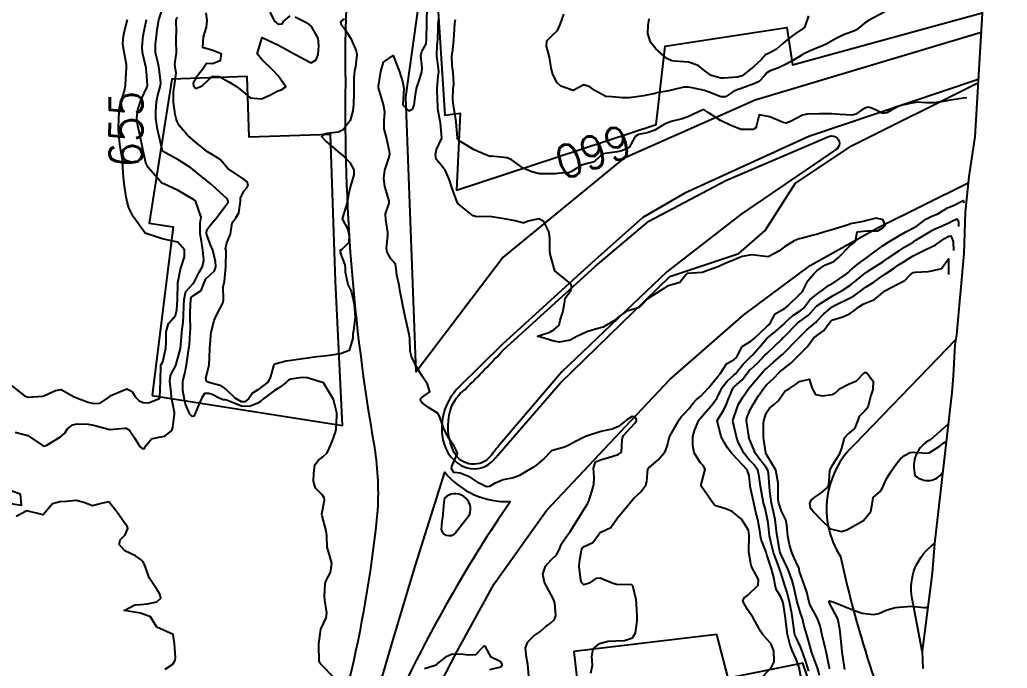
# Model space of a CAD drawing. Header units: metres. Extents: x 292545 to 299085, y 7450245 to 7463078.
# Drawn here: x 296767.2 to 296887.6, y 7461029.5 to 7461108.6 of the extents above; entities that cross this region are included whole.
import ezdxf
from ezdxf.enums import TextEntityAlignment as Align

# ---------------------------------------------------------------- set-up
doc = ezdxf.new("R2010")
doc.units = ezdxf.units.M
for name, color, linetype in [('Area', 45, 'Continuous'), ('Area Verde e Lazer', 94, 'Continuous'), ('Cotas', 45, 'Continuous'), ('Curvas de Nivel 1m', 11, 'Continuous'), ('Curvas de Nivel 5m', 15, 'Continuous'), ('Edificações', 30, 'Continuous'), ('Vias Primárias', 230, 'Continuous')]:
    doc.layers.add(name, color=color, linetype=linetype)
doc.styles.add('Style-STANDARD', font='STANDARD.shx')

msp = doc.modelspace()

# ---------------------------------------------------------------- linework, layer by layer
at = {"layer": 'Area'}
msp.add_polyline3d([(296884.72, 7461112.13, 660.96), (296883.64, 7461094.3, 659.79), (296882.92, 7461089.45, 659.45), (296882.46, 7461085.13, 659.54), (296882.32, 7461080.07, 662.43), (296881.42, 7461070.17, 663.56), (296881.21, 7461068.95, 663.64), (296881.02, 7461065.19, 663.54), (296880.86, 7461063.12, 663.69), (296878.76, 7461044.75, 664.42), (296878.47, 7461041.13, 664.64), (296877.24, 7461031.63, 665.39), (296877.32, 7461029.53, 665.82)], dxfattribs=at)
at = {"layer": 'Area Verde e Lazer'}
for points in [[(296866.67, 7461092.69), (296855.15, 7461084.87), (296846.12, 7461077.85), (296833.3, 7461065.67), (296825.76, 7461056.82, 0.016475), (296824.68, 7461055.47, -0.561553), (296820.15, 7461055.89, -0.189753), (296819.73, 7461061.04, -0.16403), (296821.5, 7461063.52, 0.01148), (296826.23, 7461068.39), (296837.36, 7461078.5), (296843.91, 7461084), (296853.3, 7461088.96), (296865.75, 7461094.27, -1.017158), (296866.67, 7461092.69)], [(296820.54, 7461046.33), (296822.05, 7461048.22, 0.810704), (296818.98, 7461050.26, -0.00644), (296818.57, 7461046.46, 0.698233)]]:
    msp.add_lwpolyline(points, format="xyb", close=True, dxfattribs=at)
at = {"layer": 'Curvas de Nivel 1m', "flags": 128}
for points, elevation in [([(296805.61, 7461028.29), (296803.86, 7461030.07), (296803.71, 7461030.32), (296803.7, 7461030.49), (296803.68, 7461032.32), (296803.68, 7461032.52), (296803.91, 7461034.31), (296804.56, 7461035.67), (296804.64, 7461036.3), (296804.41, 7461037.84), (296804.36, 7461038.31), (296804.43, 7461039.85), (296804.6, 7461040.3), (296805.1, 7461041.19), (296805.26, 7461042.3), (296804.96, 7461043.36), (296804.69, 7461044.3), (296804.65, 7461045.69), (296804.58, 7461046.3), (296804.07, 7461048.12), (296804.02, 7461048.26), (296804.01, 7461048.31), (296804.02, 7461048.36), (296804.08, 7461048.57), (296804.37, 7461050.04), (296804.33, 7461050.31), (296804.11, 7461050.65), (296803.26, 7461051.47), (296803.01, 7461052.33), (296803.07, 7461053.26), (296803.2, 7461054.32), (296803.61, 7461054.86), (296804.16, 7461055.29), (296804.68, 7461055.79), (296804.95, 7461056.3), (296805.29, 7461057.19), (296805.71, 7461058.29), (296805.8, 7461058.69), (296805.88, 7461060.29), (296805.86, 7461060.65), (296805.47, 7461062.3), (296804.26, 7461064.31), (296802.27, 7461064.93), (296801.66, 7461064.96), (296800.27, 7461064.75), (296799.99, 7461064.64), (296799.68, 7461064.37), (296798.87, 7461063.76), (296798.25, 7461063.39), (296796.98, 7461062.4), (296796.58, 7461062.06), (296796.23, 7461061.86), (296795.23, 7461061.42), (296794.23, 7461061.48), (296792.53, 7461062.16), (296792.24, 7461062.23), (296792.02, 7461062.23), (296791.53, 7461062.46), (296790.65, 7461062.88), (296790.25, 7461063.01), (296789.73, 7461063), (296789.39, 7461062.49), (296789.06, 7461061.66), (296788.57, 7461060.5), (296788.45, 7461060.27), (296788.22, 7461060.21), (296787.94, 7461060.5), (296787.43, 7461061.71), (296787.24, 7461062.51), (296787.11, 7461063.38), (296787.09, 7461064.52), (296787.34, 7461065.45), (296787.55, 7461066.51), (296787.74, 7461067.94), (296787.84, 7461068.5), (296787.89, 7461068.93), (296788, 7461070.5), (296788.01, 7461070.83), (296788, 7461072.5), (296788, 7461072.87), (296788.08, 7461074.5), (296788.14, 7461074.75), (296788.39, 7461074.96), (296789.34, 7461075.55), (296789.71, 7461076.49), (296789.91, 7461076.99), (296790.42, 7461077.48), (296790.95, 7461077.95), (296791.1, 7461078.47), (296791.07, 7461079.1), (296790.73, 7461080.48), (296790.46, 7461081.12), (296789.98, 7461082.48), (296790, 7461082.97), (296790.49, 7461083.62), (296791.24, 7461084.47), (296792.52, 7461086.19), (296792.63, 7461086.34), (296792.64, 7461086.45), (296792.53, 7461086.69), (296790.6, 7461088.48), (296790.57, 7461088.5), (296790.55, 7461088.52), (296790.36, 7461088.67), (296788.57, 7461090.12), (296788.05, 7461090.51), (296786.59, 7461091.46), (296784.6, 7461092.55), (296784.15, 7461094.55), (296783.99, 7461095.19), (296783.8, 7461096.56), (296783.82, 7461097.39), (296783.9, 7461098.56), (296784.01, 7461099.22), (296784.37, 7461100.55), (296784.39, 7461100.86), (296784.21, 7461102.56), (296784.07, 7461103.21), (296783.78, 7461104.56), (296783.77, 7461105.57), (296783.89, 7461106.55), (296783.97, 7461107.35), (296784.18, 7461108.55), (296784.81, 7461110.54)], 657), ([(296829.27, 7461028.59), (296829.14, 7461030.02), (296828.98, 7461030.91), (296828.89, 7461032.02), (296829.15, 7461032.76), (296829.9, 7461033.48), (296830.6, 7461034), (296831.33, 7461034.58), (296831.92, 7461035.03), (296832.42, 7461035.48), (296832.59, 7461035.97), (296832.44, 7461037.49), (296832.29, 7461037.98), (296831.96, 7461038.56), (296831.18, 7461039.99), (296830.99, 7461041), (296831.3, 7461041.99), (296832.01, 7461042.74), (296832.64, 7461043.35), (296832.97, 7461043.97), (296833.28, 7461044.72), (296834.05, 7461045.84), (296834.1, 7461045.91), (296834.14, 7461045.96), (296834.32, 7461046.22), (296835.42, 7461047.94), (296836.08, 7461049.02), (296836.44, 7461049.57), (296836.61, 7461049.92), (296836.96, 7461051.07), (296837.2, 7461051.92), (296837.26, 7461052.79), (296837.17, 7461053.92), (296837.39, 7461054.68), (296838.15, 7461054.98), (296838.88, 7461055.18), (296840.16, 7461055.57), (296840.58, 7461055.88), (296840.65, 7461057.42), (296840.77, 7461057.88), (296842.21, 7461059.4), (296842.39, 7461059.68), (296842.42, 7461059.86), (296842.22, 7461060.18), (296841.86, 7461060.22), (296841.28, 7461059.87), (296840.2, 7461058.99), (296839.44, 7461058.66), (296838.2, 7461058.43), (296837.81, 7461058.3), (296836.68, 7461057.93), (296836.29, 7461057.83), (296836.19, 7461057.79), (296834.96, 7461057.17), (296834.17, 7461056.73), (296833.64, 7461056.49), (296832.16, 7461056.09), (296832.09, 7461056.06), (296832, 7461055.98), (296831.11, 7461055.04), (296830.15, 7461054.24), (296830.01, 7461054.15), (296829.78, 7461054.01), (296828.77, 7461053.39), (296828.13, 7461053.01), (296827.41, 7461052.76), (296826.13, 7461052.49), (296825.08, 7461052.07), (296824.49, 7461051.7), (296824.12, 7461051.63), (296823.21, 7461052.09), (296822.13, 7461052.83), (296820.92, 7461053.32), (296820.14, 7461053.4), (296819.86, 7461053.84), (296819.9, 7461054.12), (296819.96, 7461054.31), (296820.15, 7461054.71), (296820.58, 7461055.7), (296820.43, 7461056.12), (296820.18, 7461056.6), (296819.57, 7461057.51), (296819.19, 7461058.14), (296818.89, 7461058.83), (296818.44, 7461060.15), (296818.22, 7461060.57), (296817.06, 7461061.33), (296816.24, 7461061.93), (296816.08, 7461062.17), (296816.06, 7461062.36), (296816.25, 7461062.53), (296817.19, 7461063.23), (296816.93, 7461064.16), (296816.27, 7461065.14), (296815.61, 7461066.18), (296814.97, 7461067.51), (296814.82, 7461068.18), (296814.79, 7461069.73), (296814.69, 7461070.19), (296814.36, 7461071.68), (296814.26, 7461072.19), (296813.92, 7461073.74), (296813.82, 7461074.2), (296813.6, 7461075.41), (296813.45, 7461076.2), (296813.18, 7461077.45), (296813.12, 7461078.21), (296813.02, 7461078.79), (296812.44, 7461079.42), (296812, 7461080.22), (296811.94, 7461080.74), (296812.09, 7461082.22), (296812.09, 7461082.62), (296811.84, 7461084.23), (296811.82, 7461084.92), (296812.25, 7461086.22), (296812.24, 7461086.51), (296811.72, 7461088.23), (296811.6, 7461089.26), (296811.73, 7461090.22), (296812.3, 7461091.92), (296812.35, 7461092.21), (296812.31, 7461092.5), (296811.92, 7461094.22), (296811.66, 7461095.25), (296811.63, 7461096.23), (296811.71, 7461097.28), (296811.56, 7461098.23), (296811.06, 7461099.86), (296810.94, 7461100.24), (296810.94, 7461100.48), (296811.25, 7461102.23), (296811.56, 7461103.39), (296812.74, 7461104.21), (296813.52, 7461102.2), (296813.87, 7461101.03), (296814.02, 7461100.2), (296813.95, 7461098.92), (296813.91, 7461098.2), (296814.66, 7461097.45), (296815.12, 7461097.72), (296815.29, 7461098.18), (296815.45, 7461099.41), (296815.58, 7461100.18), (296815.85, 7461101.03), (296816.22, 7461102.17), (296816.26, 7461102.64), (296816.12, 7461104.18), (296816.25, 7461104.68), (296816.76, 7461105.63), (296816.8, 7461106.17), (296816.8, 7461106.21), (296816.85, 7461108.17), (296816.9, 7461110.08)], 658), ([(296806.79, 7461108.62), (296806.55, 7461108.52), (296806.32, 7461108.29), (296806.41, 7461107.92), (296806.78, 7461107.52), (296807.57, 7461106.27), (296808.23, 7461104.78), (296808.32, 7461104.26), (296808.15, 7461102.83), (296808.02, 7461102.27), (296807.93, 7461101.5), (296807.95, 7461100.27), (296807.94, 7461099.52), (296807.89, 7461098.27), (296807.84, 7461097.46), (296807.49, 7461096.28), (296806.63, 7461095.14), (296806.07, 7461094.86), (296804.63, 7461094.68), (296804.31, 7461094.63), (296804.01, 7461094.32), (296804.61, 7461093.66), (296806.22, 7461092.29), (296806.59, 7461092), (296807.47, 7461091.17), (296807.96, 7461090.27), (296807.95, 7461089.65), (296807.52, 7461088.28), (296807.34, 7461087.47), (296807.11, 7461086.28), (296806.5, 7461084.29), (296807.19, 7461082.98), (296807.37, 7461082.28), (296807.33, 7461081.42), (296806.46, 7461080.56), (296806.29, 7461080.46), (296806.26, 7461080.29), (296806.45, 7461079.73), (296806.85, 7461078.7), (296806.89, 7461078.28), (296806.87, 7461077.84), (296807.21, 7461076.28), (296807.61, 7461075.48), (296807.92, 7461074.27), (296807.98, 7461073.87), (296808.12, 7461072.26), (296807.9, 7461070.7), (296807.82, 7461070.27), (296807.82, 7461069.76), (296807.36, 7461068.27), (296806.31, 7461067.84), (296804.98, 7461067.63), (296804.31, 7461067.56), (296803.45, 7461067.47), (296802.3, 7461067.32), (296801.45, 7461067.2), (296800.3, 7461067.04), (296799.71, 7461066.96), (296798.3, 7461066.6), (296798.13, 7461066.38), (296797.74, 7461064.92), (296797.46, 7461064.39), (296796.25, 7461063.45), (296795.6, 7461063.06), (296795.14, 7461062.42), (296794.66, 7461062), (296794.24, 7461062.02), (296793.48, 7461062.44), (296792.25, 7461063.62), (296791.75, 7461063.95), (296790.26, 7461064.35), (296789.98, 7461064.48), (296789.89, 7461064.87), (296790.29, 7461066.48), (296790.4, 7461068.48), (296790.4, 7461068.57), (296790.56, 7461070.48), (296790.92, 7461071.91), (296791.16, 7461072.47), (296791.97, 7461074.04), (296792.07, 7461074.45), (296792.01, 7461076.07), (296792.12, 7461076.45), (296792.18, 7461076.68), (296792.34, 7461078.45), (296792.38, 7461080.38), (296792.36, 7461080.45), (296792.28, 7461080.63), (296792.47, 7461081.36), (296792.79, 7461082.13), (296792.89, 7461082.45), (296793.12, 7461083.82), (296793.54, 7461084.44), (296793.93, 7461085.01), (296794.13, 7461086.43), (296794.14, 7461086.82), (296794.54, 7461087.66), (296794.9, 7461088.07), (296795.05, 7461088.42), (296794.94, 7461088.81), (296794.56, 7461089.08), (296792.57, 7461090.45), (296791.63, 7461091.51), (296790.59, 7461092.16), (296790.11, 7461092.48), (296788.61, 7461093.68), (296787.65, 7461094.51), (296786.63, 7461095.69), (296786.35, 7461096.23), (296786.26, 7461096.53), (296786.17, 7461097.01), (296785.95, 7461098.53), (296785.96, 7461099.81), (296786.07, 7461100.53), (296786.26, 7461102.08), (296786.21, 7461102.53), (296786.1, 7461103.16), (296786.3, 7461104.53), (296786.26, 7461106.03), (296786.28, 7461106.52), (296786.3, 7461107), (296786.29, 7461108.53), (296786.45, 7461108.86)], 658), ([(296789.88, 7461109.4), (296790, 7461108.48), (296789.94, 7461107.65), (296789.58, 7461106.49), (296789.49, 7461105.23), (296790.75, 7461104.86), (296791.78, 7461104.46), (296791.65, 7461103.54), (296790.72, 7461103.17), (296789.97, 7461103.24), (296789.51, 7461102.49), (296788.7, 7461101.52), (296788.35, 7461100.85), (296788.41, 7461100.5), (296788.69, 7461100.18), (296789.44, 7461100.49), (296790.7, 7461101.66), (296791.54, 7461101.63), (296792.7, 7461100.98), (296793.63, 7461100.44), (296794.68, 7461099.55), (296795.32, 7461099.06), (296796.68, 7461098.9), (296797.71, 7461099.36), (296798.69, 7461099.88), (296799.07, 7461100), (296799.65, 7461100.37), (296798.71, 7461101.71), (296798.1, 7461102.39), (296796.73, 7461103.71), (296796.14, 7461104.41), (296796.76, 7461106.4), (296798.75, 7461105.45), (296800.74, 7461104.36), (296802.73, 7461103.3), (296803.36, 7461103.69), (296803.6, 7461104.32), (296803.69, 7461105.38), (296803.58, 7461106.32), (296802.78, 7461107.73), (296802.45, 7461108.01), (296801.86, 7461108.34), (296800.79, 7461108.85)], 658), ([(296800.14, 7461109.02), (296799.37, 7461108.37), (296799.15, 7461108), (296798.78, 7461107.99), (296798.29, 7461108.38), (296797.73, 7461109.46)], 658), ([(296872.68, 7461109.5), (296870.79, 7461108.52), (296870.2, 7461108.12), (296869.49, 7461107.54), (296869.06, 7461107.26), (296868.78, 7461107.14), (296867.64, 7461106.7), (296866.77, 7461106.28), (296865.54, 7461105.59), (296865.02, 7461105.34), (296864.76, 7461105.25), (296863.58, 7461104.78), (296862.74, 7461104.37), (296862.27, 7461104.09), (296861.55, 7461103.64), (296860.73, 7461103.17), (296859.7, 7461102.68), (296858.72, 7461102.33), (296858.31, 7461102.08), (296857.98, 7461101.68), (296857.37, 7461101.02), (296856.7, 7461100.74), (296855.16, 7461100.17), (296854.7, 7461100.02), (296854.47, 7461099.95), (296854.12, 7461099.73), (296853.25, 7461099.17), (296852.68, 7461099.16), (296851.14, 7461099.76), (296850.69, 7461099.92), (296849.18, 7461100.26), (296848.7, 7461100.35), (296848.17, 7461100.32), (296846.69, 7461099.96), (296846.57, 7461099.94), (296845.88, 7461099.82), (296844.89, 7461099.63), (296844.69, 7461099.58), (296843.25, 7461099.28), (296842.68, 7461099.19), (296841.51, 7461099.05), (296840.68, 7461099.04), (296839.43, 7461099.15), (296838.68, 7461099.2), (296837.34, 7461099.92), (296836.7, 7461100.38), (296836, 7461100.64), (296834.69, 7461099.95), (296833.2, 7461100.47), (296832.7, 7461100.92), (296832.18, 7461101.99), (296832, 7461102.71), (296831.81, 7461103.99), (296831.42, 7461105.33), (296831.46, 7461105.99), (296832.13, 7461106.63), (296832.78, 7461107.26), (296833.08, 7461107.98), (296833.53, 7461109.24)], 661), ([(296863.39, 7461109.02), (296862.87, 7461107.62), (296862.84, 7461107.56), (296862.78, 7461107.52), (296861.63, 7461106.77), (296860.77, 7461106.11), (296860.25, 7461105.65), (296859.46, 7461104.96), (296858.75, 7461104.56), (296858.14, 7461104.27), (296857.59, 7461103.68), (296857.17, 7461103.25), (296856.72, 7461102.85), (296855.27, 7461101.71), (296854.71, 7461101.55), (296853, 7461101.45), (296852.71, 7461101.45), (296851.53, 7461101.75), (296850.72, 7461102.32), (296849.93, 7461102.97), (296848.73, 7461103.39), (296847.02, 7461103.51), (296846.73, 7461103.54), (296846.11, 7461103.82), (296844.75, 7461105), (296844.1, 7461105.84), (296843.79, 7461106.86), (296843.82, 7461107.84), (296843.97, 7461108.67)], 662), ([(296766.66, 7461058.29), (296768.18, 7461057.92), (296769.96, 7461056.72), (296770.17, 7461056.6), (296770.52, 7461056.71), (296772.18, 7461057.73), (296772.69, 7461058.19), (296772.98, 7461058.68), (296773.66, 7461059.22), (296774.2, 7461059.33), (296775.55, 7461059.3), (296776.2, 7461059.17), (296778.19, 7461058.62), (296779.99, 7461058.81), (296780.2, 7461058.78), (296780.56, 7461058.59), (296781.21, 7461057.61), (296781.85, 7461056.57), (296782.17, 7461056.26), (296782.41, 7461056.33), (296782.52, 7461056.57), (296783.27, 7461057.48), (296784.18, 7461057.71), (296784.89, 7461057.83), (296785.75, 7461058.53), (296785.87, 7461058.86), (296786.08, 7461060.53), (296786.06, 7461060.7), (296785.73, 7461062.54), (296785.65, 7461063.13), (296785.5, 7461064.54), (296785.58, 7461065.23), (296786.26, 7461066.53), (296786.29, 7461066.61), (296786.82, 7461068.51), (296786.94, 7461069.9), (296786.98, 7461070.51), (296787.15, 7461071.72), (296787.19, 7461072.51), (296787.22, 7461073.66), (296787.25, 7461074.51), (296787.47, 7461075.43), (296788.41, 7461076.47), (296788.43, 7461076.48), (296788.44, 7461076.5), (296789.09, 7461077.82), (296789.49, 7461078.49), (296789.66, 7461079.27), (296789.55, 7461080.49), (296789.37, 7461081.59), (296789.2, 7461082.49), (296789.22, 7461083.76), (296789.32, 7461084.49), (296788.67, 7461086.35), (296788.59, 7461086.5), (296788.52, 7461086.57), (296788.32, 7461086.71), (296786.54, 7461087.77), (296784.76, 7461088.55), (296784.61, 7461088.6), (296784.55, 7461088.64), (296782.86, 7461090.57), (296782.58, 7461091.14), (296782.26, 7461092.57), (296782.18, 7461093), (296781.86, 7461094.58), (296781.6, 7461095.61), (296781.47, 7461096.58), (296781.61, 7461097.63), (296781.92, 7461098.58), (296782.15, 7461099.1), (296782.69, 7461100.28), (296782.77, 7461100.49), (296782.78, 7461100.57), (296782.7, 7461101.73), (296782.64, 7461102.57), (296782.62, 7461102.67), (296782.18, 7461104.58), (296782.12, 7461105.2), (296782.26, 7461106.58), (296782.33, 7461107.01), (296782.68, 7461108.57)], 656), ([(296836.83, 7461028.94), (296837.05, 7461029.92), (296836.97, 7461031.02), (296837.14, 7461031.92), (296837.89, 7461032.55), (296838.95, 7461032.84), (296839.89, 7461032.88), (296840.96, 7461032.94), (296841.9, 7461033.26), (296842.29, 7461033.86), (296842.5, 7461035.28), (296842.47, 7461035.85), (296842.41, 7461037.4), (296842.38, 7461037.86), (296841.97, 7461039.57), (296841.82, 7461039.71), (296839.97, 7461039.75), (296839.42, 7461039.9), (296837.98, 7461040.51), (296837.43, 7461040.46), (296836.64, 7461039.93), (296835.97, 7461039.7), (296835.74, 7461039.94), (296835.63, 7461040.29), (296835.4, 7461041.95), (296835.46, 7461042.49), (296835.72, 7461043.94), (296835.8, 7461044.16), (296836.03, 7461044.36), (296837.07, 7461044.88), (296837.84, 7461045.91), (296837.93, 7461046.03), (296838.05, 7461046.11), (296839.28, 7461046.68), (296840.07, 7461047.89), (296841.75, 7461049.87), (296841.91, 7461050.05), (296842.1, 7461050.25), (296842.93, 7461051.04), (296843.54, 7461051.85), (296843.66, 7461052.31), (296843.78, 7461053.84), (296843.95, 7461054.04), (296844.15, 7461054.17), (296845.06, 7461054.93), (296845.83, 7461055.82), (296845.95, 7461056.04), (296846.18, 7461056.73), (296846.4, 7461057.6), (296846.48, 7461057.82), (296846.79, 7461058.4), (296847.59, 7461059.8), (296847.85, 7461060.16), (296848.22, 7461060.56), (296848.82, 7461061.2), (296849.29, 7461061.78), (296849.74, 7461062.28), (296850.25, 7461062.71), (296851.24, 7461063.76), (296852.28, 7461065.06), (296852.59, 7461065.43), (296852.81, 7461065.73), (296853.4, 7461066.63), (296854.3, 7461067.18), (296854.6, 7461067.42), (296854.78, 7461067.72), (296855.3, 7461068.73), (296856.33, 7461069.41), (296856.73, 7461069.69), (296858.35, 7461071.24), (296858.58, 7461071.44), (296858.74, 7461071.67), (296859.3, 7461072.73), (296860.38, 7461073.34), (296860.58, 7461073.45), (296860.83, 7461073.64), (296862.4, 7461075.2), (296862.6, 7461075.42), (296862.74, 7461075.62), (296863.28, 7461076.75), (296864.04, 7461077.6), (296864.23, 7461077.79), (296864.43, 7461078), (296865.38, 7461078.65), (296866.45, 7461079.11), (296866.72, 7461079.3), (296867.03, 7461079.57), (296868.47, 7461081.03), (296868.76, 7461081.26), (296869.12, 7461081.54), (296869.31, 7461082.71), (296870.49, 7461082.84), (296871.82, 7461082.85), (296872.49, 7461083.23), (296872.72, 7461083.5), (296872.5, 7461084.18), (296871.64, 7461084.38), (296870.5, 7461084.08), (296870.05, 7461083.98), (296868.49, 7461083.68), (296868.4, 7461083.64), (296868.2, 7461083.55), (296866.49, 7461083.05), (296865.35, 7461082.73), (296864.49, 7461082.45), (296863.82, 7461082.27), (296862.48, 7461081.91), (296862.25, 7461081.85), (296861.63, 7461081.63), (296860.47, 7461080.88), (296859.78, 7461080.34), (296858.45, 7461079.67), (296856.46, 7461079.9), (296855.27, 7461079.71), (296854.7, 7461079.46), (296854.45, 7461079.34), (296853.29, 7461078.88), (296852.43, 7461078.5), (296851.89, 7461078.29), (296850.42, 7461077.77), (296848.58, 7461077.64), (296848.43, 7461077.47), (296847.68, 7461076.53), (296846.41, 7461076.17), (296846.13, 7461076.09), (296845.73, 7461075.82), (296844.39, 7461074.95), (296843.7, 7461074.53), (296843.09, 7461073.85), (296842.74, 7461073.49), (296842.38, 7461073.36), (296841.21, 7461073.04), (296840.36, 7461072.5), (296840.03, 7461072.21), (296839.65, 7461071.89), (296838.34, 7461071.12), (296837.41, 7461070.85), (296836.34, 7461070.55), (296835.14, 7461069.95), (296834.33, 7461069.53), (296833.01, 7461069.29), (296832.33, 7461069.38), (296830.33, 7461070), (296831.84, 7461070.48), (296832.34, 7461070.76), (296832.98, 7461071.34), (296833.09, 7461071.97), (296833.43, 7461072.91), (296833.64, 7461073.97), (296833.71, 7461074.65), (296834.4, 7461075.58), (296834.53, 7461075.96), (296834.41, 7461076.37), (296832.43, 7461077.98), (296831.9, 7461079.99), (296831.85, 7461080.59), (296831.85, 7461081.99), (296831.7, 7461082.77), (296831.1, 7461083.99), (296830.51, 7461084.3), (296829.19, 7461084.02), (296828.73, 7461083.8), (296828.5, 7461083.82), (296827.62, 7461084.04), (296826.5, 7461084.24), (296826.27, 7461084.29), (296824.51, 7461084.57), (296822.95, 7461084.54), (296822.51, 7461084.67), (296820.65, 7461086.12), (296820.53, 7461086.33), (296819.9, 7461088.13), (296819.57, 7461089.12), (296819.12, 7461090.13), (296818.58, 7461090.83), (296818, 7461091.56), (296817.89, 7461092.15), (296818.01, 7461092.74), (296818.62, 7461094.04), (296818.66, 7461094.1), (296818.66, 7461094.14), (296818.63, 7461094.57), (296818.5, 7461096), (296818.48, 7461096.14), (296818.2, 7461097.69), (296818.18, 7461098.15), (296818.16, 7461098.66), (296818.1, 7461100.15), (296818.24, 7461101.68), (296818.29, 7461102.15), (296818.25, 7461102.62), (296818.07, 7461104.15), (296818.12, 7461105.51), (296818.17, 7461106.15), (296818.23, 7461107.6), (296818.24, 7461108.15), (296818.32, 7461108.61)], 659), ([(296862.5, 7461028.28), (296862.24, 7461029.62), (296861.87, 7461030.65), (296861.41, 7461031.63), (296861.15, 7461032.37), (296860.83, 7461033.64), (296860.65, 7461034.91), (296860.57, 7461035.64), (296860.32, 7461037.27), (296860.24, 7461037.65), (296859.96, 7461038.31), (296859.44, 7461039.13), (296859.31, 7461039.66), (296859.2, 7461040.44), (296858.86, 7461041.66), (296858.31, 7461043.38), (296858.22, 7461043.67), (296858.03, 7461044.22), (296857.6, 7461045.24), (296857.52, 7461045.68), (296857.46, 7461046.27), (296857.2, 7461047.68), (296856.97, 7461048.58), (296856.7, 7461049.69), (296856.3, 7461051.52), (296856.26, 7461051.7), (296856.25, 7461051.82), (296856.14, 7461053.01), (296855.89, 7461053.7), (296854.16, 7461055.57), (296854.03, 7461055.72), (296853.52, 7461056.38), (296852.73, 7461057.73), (296852.24, 7461059.72), (296852.25, 7461059.74), (296853.01, 7461060.95), (296853.36, 7461061.73), (296853.61, 7461062.36), (296854.21, 7461063.72), (296854.23, 7461063.75), (296854.26, 7461063.78), (296855.29, 7461064.69), (296856.07, 7461065.7), (296856.16, 7461065.82), (296856.29, 7461065.94), (296857.21, 7461066.77), (296858.06, 7461067.67), (296858.32, 7461067.94), (296859.22, 7461068.77), (296860.11, 7461069.65), (296860.22, 7461069.76), (296860.34, 7461069.86), (296862.08, 7461071.62), (296862.22, 7461071.75), (296862.36, 7461071.84), (296863.39, 7461072.58), (296864.3, 7461073.6), (296864.34, 7461073.65), (296864.38, 7461073.69), (296865.53, 7461074.45), (296866.4, 7461074.95), (296867.47, 7461075.56), (296868.41, 7461076.19), (296869.19, 7461076.77), (296870.08, 7461077.53), (296870.27, 7461077.69), (296870.43, 7461077.81), (296871.48, 7461078.47), (296872.45, 7461079.07), (296872.71, 7461079.25), (296873.07, 7461079.5), (296874.46, 7461080.44), (296875.1, 7461080.84), (296876.12, 7461081.46), (296876.33, 7461081.6), (296876.48, 7461081.69), (296877.08, 7461082.06), (296878.49, 7461082.9), (296878.83, 7461083.08), (296879.59, 7461083.42), (296880.22, 7461083.69), (296880.5, 7461083.82), (296880.79, 7461083.99), (296881.47, 7461084.28), (296881.65, 7461083.98), (296881.68, 7461083.35)], 661), ([(296863.43, 7461029.18), (296863.31, 7461029.61), (296863.01, 7461030.47), (296862.61, 7461031.62), (296862.41, 7461032.15), (296861.9, 7461033.2), (296861.73, 7461033.63), (296861.69, 7461033.85), (296861.44, 7461035.63), (296861.35, 7461036.23), (296861.06, 7461037.64), (296860.73, 7461038.88), (296860.5, 7461039.64), (296860, 7461041.2), (296859.85, 7461041.65), (296859.75, 7461041.9), (296859.13, 7461043.66), (296858.77, 7461044.93), (296858.64, 7461045.66), (296858.45, 7461047.28), (296858.39, 7461047.67), (296858.09, 7461049.03), (296857.95, 7461049.53), (296857.91, 7461049.67), (296857.86, 7461049.91), (296857.53, 7461051.68), (296857.36, 7461052.91), (296857.18, 7461053.68), (296856.77, 7461054.32), (296856.16, 7461054.95), (296855.53, 7461055.71), (296854.81, 7461057.09), (296854.61, 7461057.72), (296854.21, 7461059.48), (296854.17, 7461059.72), (296854.17, 7461059.76), (296854.21, 7461059.87), (296854.67, 7461061.28), (296854.85, 7461061.71), (296855.36, 7461062.59), (296856.16, 7461063.7), (296856.21, 7461063.76), (296856.26, 7461063.82), (296857.85, 7461065.68), (296858.06, 7461065.9), (296858.29, 7461066.12), (296859.12, 7461066.84), (296860.06, 7461067.65), (296860.19, 7461067.77), (296860.32, 7461067.89), (296862.05, 7461069.62), (296862.34, 7461069.92), (296863.17, 7461070.78), (296864.17, 7461071.6), (296864.27, 7461071.68), (296864.36, 7461071.77), (296865.25, 7461072.71), (296866.27, 7461073.58), (296866.33, 7461073.63), (296866.38, 7461073.66), (296866.56, 7461073.75), (296868.39, 7461074.63), (296868.99, 7461074.96), (296869.77, 7461075.54), (296870.12, 7461075.82), (296870.41, 7461076.02), (296871.33, 7461076.6), (296872.42, 7461077.34), (296872.66, 7461077.51), (296873.7, 7461078.22), (296874.44, 7461078.72), (296874.91, 7461079.01), (296875.62, 7461079.47), (296876.14, 7461079.78), (296876.46, 7461079.96), (296877.52, 7461080.5), (296878.47, 7461080.91), (296878.82, 7461081.08), (296879.27, 7461081.42), (296879.97, 7461081.92), (296880.48, 7461082.2), (296880.75, 7461082.21), (296881.01, 7461081.54), (296881.06, 7461080.44)], 662), ([(296864.73, 7461028.71), (296864.47, 7461029.59), (296863.88, 7461031.2), (296863.75, 7461031.6), (296863.34, 7461033.05), (296863.16, 7461033.61), (296862.85, 7461034.69), (296862.63, 7461035.62), (296862.46, 7461036.15), (296862, 7461037.63), (296861.99, 7461037.66), (296861.95, 7461037.81), (296861.55, 7461039.63), (296861.39, 7461040.23), (296860.87, 7461041.64), (296860.02, 7461043.45), (296859.93, 7461043.65), (296859.9, 7461043.77), (296859.54, 7461045.66), (296859.47, 7461046.24), (296859.31, 7461047.66), (296859.12, 7461048.62), (296858.88, 7461049.66), (296858.66, 7461051.11), (296858.62, 7461051.67), (296858.51, 7461053.3), (296858.42, 7461053.67), (296858.15, 7461054.13), (296857.45, 7461054.97), (296856.93, 7461055.69), (296856.19, 7461057.47), (296856.12, 7461057.7), (296856.09, 7461057.8), (296855.81, 7461059.7), (296855.86, 7461060.06), (296856.23, 7461060.93), (296856.63, 7461061.69), (296857.25, 7461062.68), (296857.93, 7461063.68), (296858.27, 7461064.06), (296859.1, 7461064.83), (296859.9, 7461065.65), (296860.1, 7461065.84), (296860.29, 7461065.99), (296861.22, 7461066.72), (296862.13, 7461067.62), (296862.31, 7461067.8), (296863.23, 7461068.71), (296863.85, 7461069.6), (296864.07, 7461069.87), (296864.34, 7461070.06), (296865.25, 7461070.69), (296865.89, 7461071.58), (296866.09, 7461071.85), (296866.36, 7461072), (296867.56, 7461072.37), (296868.37, 7461072.74), (296868.86, 7461073.06), (296869.48, 7461073.54), (296870.03, 7461073.89), (296870.39, 7461074.05), (296871.42, 7461074.49), (296872.4, 7461075.27), (296872.67, 7461075.51), (296874.41, 7461076.44), (296875.12, 7461076.77), (296875.79, 7461077.47), (296876.15, 7461077.74), (296876.43, 7461077.82), (296877.96, 7461077.9), (296878.43, 7461077.97), (296879.6, 7461078.25), (296880.45, 7461079.41), (296880.44, 7461077.53)], 663), ([(296865.95, 7461029.48), (296865.93, 7461029.58), (296865.86, 7461029.95), (296865.52, 7461031.58), (296865.39, 7461032.08), (296865.06, 7461033.59), (296864.81, 7461034.7), (296864.47, 7461035.59), (296863.94, 7461036.58), (296863.6, 7461037.25), (296863.47, 7461037.61), (296863.17, 7461038.81), (296862.91, 7461039.62), (296862.27, 7461041.35), (296862.23, 7461041.63), (296862.2, 7461041.82), (296862.01, 7461042.18), (296861.36, 7461043.64), (296861.05, 7461044.62), (296860.84, 7461045.64), (296860.72, 7461046.99), (296860.6, 7461047.64), (296860.08, 7461048.67), (296859.75, 7461049.65), (296859.69, 7461050.06), (296859.69, 7461051.65), (296859.69, 7461052.09), (296859.38, 7461053.66), (296858.26, 7461055.57), (296858.19, 7461055.67), (296858.16, 7461055.77), (296857.9, 7461057.67), (296857.89, 7461059.35), (296857.92, 7461059.67), (296858.22, 7461060.64), (296858.64, 7461061.25), (296859.2, 7461061.66), (296859.73, 7461062.16), (296860.25, 7461062.92), (296860.55, 7461063.36), (296861.08, 7461063.64), (296861.8, 7461064.11), (296862.27, 7461064.49), (296863.44, 7461064.78), (296863.81, 7461063.61), (296864.25, 7461062.9), (296865.1, 7461062.74), (296866.25, 7461062.88), (296866.71, 7461063.12), (296867.17, 7461063.57), (296868.27, 7461064.17), (296869.24, 7461064.57), (296870.17, 7461065.53), (296870.23, 7461065.59), (296870.28, 7461065.6), (296870.35, 7461065.59), (296870.49, 7461065.53), (296871.26, 7461064.51), (296871.22, 7461063.52), (296870.99, 7461062.79), (296870.65, 7461061.53), (296870.53, 7461061.22), (296870.23, 7461060.9), (296869.55, 7461060.2), (296869.3, 7461059.54), (296868.99, 7461058.76), (296868.2, 7461058.12), (296867.74, 7461057.56), (296867.39, 7461056.35), (296867.1, 7461055.57), (296866.15, 7461054.03), (296865.99, 7461053.74), (296865.95, 7461053.58), (296865.8, 7461051.9), (296865.66, 7461051.58), (296864.84, 7461050.86), (296864.1, 7461050.4), (296863.67, 7461050.04), (296863.51, 7461049.61), (296863.6, 7461049.12), (296864.08, 7461048.53), (296864.96, 7461047.59), (296866.06, 7461046.55), (296867.42, 7461046.19), (296868.06, 7461046.39), (296868.8, 7461046.81), (296870.07, 7461047.53), (296870.96, 7461048.65), (296871.16, 7461049.52), (296871.28, 7461050.34), (296872.11, 7461051.09), (296872.39, 7461051.51), (296872.92, 7461052.71), (296873.43, 7461053.49), (296874.15, 7461054.54), (296874.58, 7461055.06), (296875.08, 7461055.47), (296875.79, 7461055.84), (296876.17, 7461055.89), (296877.86, 7461055.75), (296878.17, 7461055.82), (296879.31, 7461056.56), (296880.02, 7461057.07), (296880.07, 7461057.06), (296880.08, 7461056.99), (296880.08, 7461056.9)], 664), ([(296766.09, 7461049.6), (296767.42, 7461049.41), (296767.3, 7461050.75), (296766.11, 7461051.15)], 656), ([(296784.95, 7461029.44), (296785.86, 7461030.05), (296786.15, 7461030.53), (296786.18, 7461030.84), (296786.08, 7461032.53), (296785.9, 7461033.64), (296783.91, 7461034.55), (296783.17, 7461035.81), (296781.93, 7461036.27), (296779.93, 7461036.6), (296781.24, 7461037.29), (296781.94, 7461037.33), (296782.77, 7461037.4), (296783.94, 7461037.65), (296784.41, 7461038.09), (296784.29, 7461038.55), (296783.96, 7461039.08), (296782.98, 7461040.56), (296782.47, 7461042.09), (296782.2, 7461042.57), (296782.01, 7461042.77), (296781.33, 7461043.26), (296780.02, 7461043.85), (296779.33, 7461044.61), (296779.46, 7461045.19), (296780.05, 7461045.81), (296780.4, 7461046.59), (296780.31, 7461046.85), (296780.06, 7461047.13), (296779.05, 7461048.61), (296778.09, 7461049.82), (296777.12, 7461049.61), (296776.08, 7461049.35), (296775.03, 7461049.72), (296774.09, 7461049.97), (296772.9, 7461049.87), (296772.09, 7461049.83), (296771.22, 7461049.57), (296770.45, 7461048.71), (296770.07, 7461048.22), (296768.07, 7461048.74), (296766.77, 7461048.05)], 656), ([(296824.53, 7461029.39), (296825.86, 7461029.7), (296826.01, 7461029.9), (296826.02, 7461030.05), (296825.87, 7461030.31), (296824.69, 7461030.88), (296824.03, 7461032.08), (296823.99, 7461032.18), (296823.88, 7461032.24), (296823.76, 7461032.21), (296823.64, 7461032.08), (296822.79, 7461031.18), (296821.87, 7461031.14), (296821.04, 7461031.28), (296819.87, 7461031.22), (296819.11, 7461030.9), (296818.2, 7461030.15), (296818.03, 7461029.98), (296817.86, 7461029.87), (296816.54, 7461029.47)], 657)]:
    msp.add_lwpolyline(points, dxfattribs=dict(at, elevation=elevation))
at = {"layer": 'Curvas de Nivel 5m', "flags": 128}
for points, elevation in [([(296766.25, 7461063.94), (296767.79, 7461062.74), (296768.24, 7461062.56), (296770.01, 7461062.71), (296770.24, 7461062.78), (296771.55, 7461063.4), (296772.25, 7461063.49), (296773.78, 7461062.67), (296774.24, 7461062.44), (296775.54, 7461061.95), (296776.23, 7461061.78), (296777.03, 7461061.84), (296778.14, 7461062.62), (296778.19, 7461062.67), (296778.24, 7461062.72), (296779.57, 7461063.29), (296780.25, 7461063.57), (296780.92, 7461063.26), (296781.33, 7461062.58), (296781.78, 7461062.12), (296782.24, 7461061.93), (296782.91, 7461061.89), (296784.24, 7461062.42), (296784.27, 7461062.52), (296784.28, 7461062.55), (296784.35, 7461064.46), (296784.35, 7461064.55), (296784.41, 7461066.43), (296784.44, 7461066.55), (296784.64, 7461066.89), (296785.02, 7461068.54), (296785.04, 7461069.26), (296785.07, 7461070.54), (296785.36, 7461071.53), (296786.18, 7461072.52), (296786.37, 7461073.21), (296786.44, 7461074.46), (296786.44, 7461074.52), (296786.47, 7461076.46), (296786.47, 7461076.52), (296786.8, 7461078.15), (296786.91, 7461078.52), (296787.29, 7461079.67), (296787.28, 7461080.51), (296786.47, 7461081.44), (296785.3, 7461081.71), (296784.47, 7461081.89), (296782.48, 7461082.57), (296781.02, 7461084.58), (296780.51, 7461085.65), (296780.31, 7461086.38), (296780.25, 7461086.59), (296780.19, 7461086.94), (296779.92, 7461088.6), (296779.8, 7461089.84), (296779.78, 7461090.6), (296779.72, 7461091.47), (296779.52, 7461092.61), (296779.41, 7461093.41), (296779.3, 7461094.61), (296779.26, 7461095.24), (296779.29, 7461096.61), (296779.39, 7461097.88), (296779.57, 7461098.61), (296779.99, 7461099.91), (296780.09, 7461100.6), (296780.18, 7461102.07), (296780.23, 7461102.6), (296780.21, 7461103.11), (296779.93, 7461104.6), (296779.76, 7461105.61), (296779.85, 7461106.6), (296780.04, 7461107.34), (296780.34, 7461108.6)], 655), ([(296882.68, 7461099.03), (296882.27, 7461098.98), (296880.68, 7461098.77), (296879.55, 7461098.54), (296878.67, 7461098.42), (296877.67, 7461098.44), (296876.67, 7461098.51), (296875.78, 7461098.36), (296874.67, 7461098.1), (296874.2, 7461097.96), (296873.41, 7461097.49), (296872.92, 7461097.23), (296872.66, 7461097.18), (296872.33, 7461097.18), (296871.62, 7461097.52), (296870.99, 7461097.84), (296870.67, 7461097.9), (296870.37, 7461097.83), (296869.86, 7461097.54), (296869.15, 7461097.06), (296868.66, 7461096.91), (296867.22, 7461097), (296866.66, 7461097.07), (296866.17, 7461097.09), (296864.66, 7461097.1), (296863.22, 7461097.06), (296862.66, 7461096.91), (296861.17, 7461096.17), (296860.65, 7461095.97), (296860.28, 7461096.02), (296858.65, 7461096.72), (296857.36, 7461096.98), (296857.05, 7461095.69), (296856.94, 7461095.39), (296856.64, 7461095.18), (296855.17, 7461095.18), (296854.64, 7461095.37), (296853.81, 7461095.73), (296852.65, 7461096.29), (296851.14, 7461097.27), (296850.66, 7461097.59), (296850.48, 7461097.58), (296848.65, 7461096.71), (296847.98, 7461096.47), (296846.65, 7461096.15), (296845.8, 7461095.82), (296844.64, 7461095.12), (296843.72, 7461094.76), (296842.63, 7461094.57), (296842.2, 7461094.29), (296842.02, 7461093.87), (296841.5, 7461092.98), (296840.6, 7461092.58), (296840.03, 7461092.46), (296838.6, 7461092.26), (296838.31, 7461092.2), (296837.99, 7461091.92), (296837.26, 7461091.25), (296836.58, 7461091.07), (296835.69, 7461090.83), (296834.57, 7461090.09), (296834.25, 7461089.95), (296832.74, 7461089.81), (296832.57, 7461089.8), (296830.8, 7461089.77), (296830.57, 7461089.78), (296829.64, 7461090.01), (296828.88, 7461090.33), (296828.58, 7461090.49), (296827.11, 7461091.52), (296826.59, 7461091.75), (296824.74, 7461091.92), (296824.59, 7461091.91), (296824.46, 7461091.94), (296824.02, 7461092.08), (296822.6, 7461092.69), (296821.08, 7461093.65), (296820.62, 7461094.02), (296820.6, 7461094.12), (296820.6, 7461094.14), (296820.4, 7461096.12), (296820.36, 7461096.41), (296820.08, 7461098.13), (296820, 7461098.8), (296820.06, 7461100.13), (296820.13, 7461100.7), (296820.05, 7461102.13), (296819.92, 7461102.93), (296819.88, 7461104.13), (296820, 7461104.88), (296820.15, 7461106.13), (296820.17, 7461106.72), (296820.25, 7461108.13), (296820.32, 7461108.59)], 660), ([(296857.84, 7461028.6), (296858.88, 7461029.66), (296859.19, 7461030.33), (296859.16, 7461031.66), (296858.77, 7461032.54), (296857.9, 7461033.54), (296857.78, 7461033.68), (296857.53, 7461034.06), (296856.64, 7461035.69), (296855.94, 7461036.7), (296855.37, 7461037.71), (296855.52, 7461038.14), (296855.96, 7461038.42), (296857.23, 7461039.68), (296857.29, 7461040.37), (296856.56, 7461041.69), (296856.39, 7461042.08), (296856.12, 7461043.7), (296856.12, 7461043.79), (296856.14, 7461045.7), (296856.05, 7461046.38), (296855.19, 7461047.71), (296854.08, 7461048.63), (296853.31, 7461048.96), (296852.09, 7461049.33), (296851.86, 7461049.51), (296851.68, 7461049.75), (296850.6, 7461051.28), (296850.26, 7461051.77), (296850.28, 7461051.92), (296850.78, 7461053.76), (296850.59, 7461054.2), (296850.15, 7461054.63), (296849.43, 7461055.78), (296849.26, 7461056.7), (296849.28, 7461057.78), (296849.47, 7461058.5), (296850.01, 7461059.77), (296850.09, 7461059.9), (296850.22, 7461060.03), (296851.72, 7461061.75), (296852.24, 7461062.51), (296852.66, 7461063.33), (296852.87, 7461063.73), (296853.47, 7461064.53), (296854.28, 7461065.25), (296854.53, 7461065.47), (296854.73, 7461065.72), (296855.42, 7461066.59), (296856.31, 7461067.47), (296856.43, 7461067.58), (296856.54, 7461067.7), (296857.82, 7461069.17), (296858.26, 7461069.67), (296858.33, 7461069.74), (296859.39, 7461070.61), (296860.35, 7461071.45), (296860.54, 7461071.65), (296861.47, 7461072.53), (296862.38, 7461073.11), (296862.68, 7461073.32), (296862.92, 7461073.61), (296863.55, 7461074.45), (296864.4, 7461075.14), (296864.69, 7461075.31), (296865.09, 7461075.59), (296865.83, 7461076.17), (296866.41, 7461076.52), (296867.97, 7461077.56), (296868.21, 7461077.77), (296868.43, 7461077.97), (296869.28, 7461078.7), (296870.45, 7461079.53), (296871.57, 7461080.41), (296872.47, 7461081.06), (296873.19, 7461081.5), (296874.48, 7461082.25), (296875.25, 7461082.7), (296876.49, 7461083.37), (296876.63, 7461083.46), (296877.69, 7461084.26), (296878.51, 7461084.65), (296879.06, 7461084.88), (296880.01, 7461085.42), (296880.32, 7461085.62), (296880.53, 7461085.71), (296881.04, 7461085.91), (296882.06, 7461086.45), (296882.24, 7461086.52), (296882.29, 7461086.44), (296882.3, 7461086.26)], 660), ([(296867.85, 7461029.38), (296867.78, 7461029.56), (296867.77, 7461029.65), (296867.49, 7461031.56), (296867.45, 7461032.01), (296867.28, 7461033.57), (296867.18, 7461034.3), (296866.94, 7461035.57), (296865.95, 7461037.47), (296865.9, 7461037.58), (296865.87, 7461037.66), (296865.95, 7461037.76), (296866.57, 7461037.57), (296867.95, 7461037), (296868.97, 7461036.57), (296869.94, 7461036.27), (296871.34, 7461036.11), (296871.94, 7461036.23), (296872.83, 7461036.61), (296873.94, 7461036.93), (296874.43, 7461037), (296875.95, 7461037.09), (296877.46, 7461036.96), (296877.7, 7461036.96), (296877.79, 7461036.97), (296877.83, 7461036.97), (296877.85, 7461036.96)], 665)]:
    msp.add_lwpolyline(points, dxfattribs=dict(at, elevation=elevation))
at = {"layer": 'Edificações', "elevation": 667.74}
msp.add_lwpolyline([(296818.01, 7461112.73), (296819.04, 7461096.94), (296820.92, 7461097.16), (296820.45, 7461087.81), (296844.79, 7461095.81), (296845.92, 7461105.34), (296860.75, 7461107.6), (296861.44, 7461103.08), (296884.55, 7461109.38)], dxfattribs=at)
at = {"layer": 'Edificações'}
for points in [[(296783.36, 7461062.78), (296806.56, 7461059.13), (296805.7, 7461076.7), (296805.1, 7461094.58), (296795.2, 7461094.25), (296794.95, 7461101.64), (296785.75, 7461101.33), (296782.98, 7461083.77), (296785.91, 7461083.31)], [(296852.21, 7461033.65), (296834.75, 7461031.59), (296835.76, 7461023.02), (296854.76, 7461026.17), (296855.64, 7461022.11), (296820.46, 7461014.33), (296812.7, 7460980.23), (296808.04, 7460981.3), (296803.38, 7460964.78), (296807.78, 7460963.07), (296824.02, 7460969.31), (296826.54, 7460962.74), (296835.93, 7460966.35), (296833.4, 7460972.93), (296868.63, 7460986.88), (296864.87, 7461023.76), (296862.68, 7461030.17), (296853.57, 7461028.35)]]:
    msp.add_lwpolyline(points, close=True, dxfattribs=at)
at = {"layer": 'Vias Primárias'}
for points in [[(296857.79, 7461232.47), (296847.69, 7461212.51), (296832.26, 7461185.32), (296821.94, 7461165.73), (296815.95, 7461150.84, 0.10225), (296806.91, 7461100.85, 0.046717), (296810.37, 7461056.92, -0.057514), (296810.83, 7461048.81, -0.032088), (296807.62, 7461029.14), (296798.24, 7460992.53), (296787.99, 7460953.67), (296781.97, 7460930.65), (296775.85, 7460904.89), (296771.84, 7460883.5), (296769.71, 7460864.17), (296769.21, 7460856.46)], [(296884.06, 7461101.26), (296863.43, 7461094.33), (296848.3, 7461087.41), (296843.16, 7461084.46), (296837.37, 7461079.32), (296826.01, 7461068.99), (296820.75, 7461063.78, 0.231161), (296818.71, 7461057.94, 0.244038), (296821.03, 7461054.25, 0.385914), (296825.22, 7461055.19), (296833.13, 7461064.32), (296846.49, 7461077.27), (296854.9, 7461080.07), (296858.09, 7461082.86), (296861.74, 7461088.6), (296868.64, 7461093.19), (296884.04, 7461100.88)]]:
    msp.add_lwpolyline(points, format="xyb", dxfattribs=at)
for points, elevation in [([(296884.41, 7461107.01), (296856.86, 7461098.76), (296840.82, 7461091.64), (296826.15, 7461079.62), (296815.53, 7461065.66), (296814.3, 7461099.13), (296818.87, 7461132.02), (296824.1, 7461151.13), (296833.95, 7461172.46), (296843.94, 7461190.61, -0.543579), (296853.28, 7461189.81), (296865.73, 7461171.68), (296879.81, 7461153.05), (296884.24, 7461146.32, -0.100507), (296887.61, 7461137.93, 4.308585)], 660.63), ([(296881.31, 7461069.56), (296869.03, 7461056.86, 0.362631), (296867.28, 7461043.15, 0.053696), (296876.53, 7461015.34, 2.590627)], 663.6), ([(296880.42, 7461059.3), (296878.3, 7461057.43, 0.374081), (296876.39, 7461053, 0.460949), (296879.75, 7461053.42, 1.475637)], 663.84), ([(296877.24, 7461031.63), (296876.02, 7461038.04, -0.296029), (296878.76, 7461044.75, 15.54099)], 665.39)]:
    msp.add_lwpolyline(points, format="xyb", dxfattribs=dict(at, elevation=elevation))
at = {"layer": 'Vias Primárias', "elevation": 667.59}
msp.add_lwpolyline([(296777.51, 7460872.41), (296784.41, 7460911.64), (296787.4, 7460924.27), (296791.03, 7460938.07), (296794.52, 7460951.48), (296798.06, 7460964.76), (296801.94, 7460979.61), (296806.91, 7460997.9), (296809.43, 7461006.9), (296811.49, 7461013.03), (296814.77, 7461020.45), (296820.49, 7461031.56), (296825.04, 7461039.84), (296831.42, 7461048.78), (296841.1, 7461059.02), (296846.46, 7461064.73), (296855.49, 7461072.62), (296863.57, 7461078.61), (296871.94, 7461083.28), (296882.84, 7461088.69)], dxfattribs=at)
at = {"layer": 'Vias Primárias'}
msp.add_lwpolyline([(296827.03, 7461049.86), (296825.99, 7461048.33, 0.020692), (296819.2, 7461037.3, 0.02477), (296810.03, 7461018.84, 0.018667), (296806.68, 7461010.28), (296806.26, 7461010.32, 0.003797), (296807.18, 7461013.53, 0.033996), (296808.49, 7461018.05), (296810.4, 7461025.01), (296812.73, 7461033.05), (296815.46, 7461042.1), (296819.04, 7461053.44, 0.239647)], format="xyb", close=True, dxfattribs=at)

# ---------------------------------------------------------------- texts
at = {"layer": 'Cotas', "style": 'Style-STANDARD'}
for s, rotation, p in [('655', 89.7322, (296780.17, 7461095.21, 655)), ('660', 199.5542, (296837.15, 7461092.45, 660))]:
    msp.add_text(s, height=4, rotation=rotation, dxfattribs=at).set_placement(p, align=Align.MIDDLE_CENTER)

doc.saveas('drawing.dxf')
